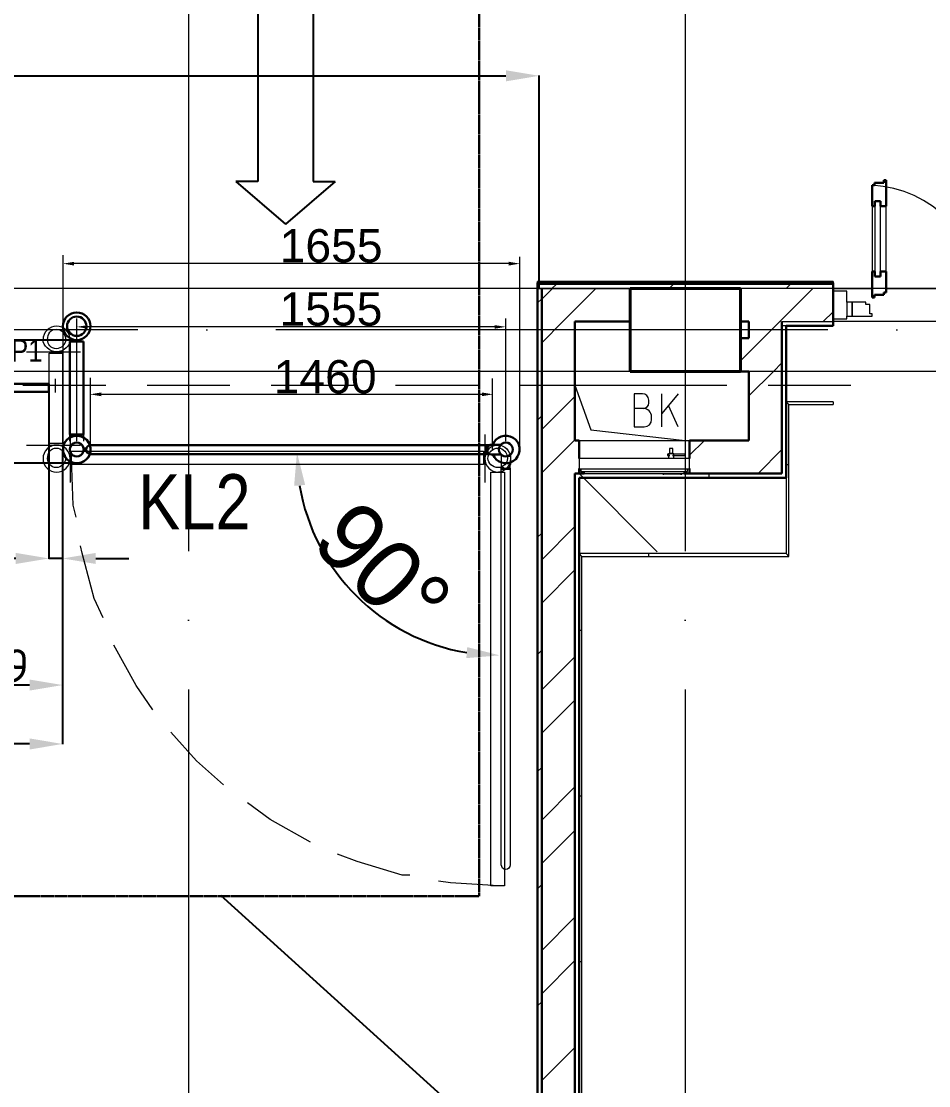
# Model space of a CAD drawing. Header units: millimetres. Extents: x -695119 to 412940, y -249585 to 622758.
# Drawn here: x 143806 to 147093, y 64449 to 68303 of the extents above; entities that cross this region are included whole.
import ezdxf
from ezdxf import colors
from ezdxf.entities.mleader import LeaderData, LeaderLine
from ezdxf.math import Vec2, Vec3

# ---------------------------------------------------------------- set-up
doc = ezdxf.new("R2010")
doc.units = ezdxf.units.MM
for name, pattern in [('ADSK_Линия сетки', [25, 20, -2.5, 0, -2.5]), ('ADSK_Сверху', [450, 300, -150]), ('ADSK_Штриховая_ш3 п1_5', [4.5, 3, -1.5]), ('DASH', [0.75, 0.5, -0.25]), ('DASHED', [19.05, 12.7, -6.35]), ('план Новый корпус (не печатать) 2$0$( Hidden )', [0.375, 0.25, -0.125])]:
    doc.linetypes.add(name, pattern=pattern)
doc.layers.add('_19D-Телекоммуникационные шкафы', color=7, linetype='Continuous')
doc.layers.add('PDF _Текст', color=7, linetype='Continuous')
for name, color, linetype, lineweight in [('PDF _Геометрия', 8, 'Continuous', 9), ('АПС', 255, 'Continuous', 30), ('Витраж', 252, 'Continuous', 9), ('Двери', 8, 'Continuous', 9), ('Линии', 7, 'Continuous', 9), ('Несущие колонны', 252, 'Continuous', 18), ('Оборудование', 8, 'Continuous', 18), ('Ограждение', 8, 'Continuous', 9), ('Оси', 252, 'Continuous', 9), ('Перекрытие', 252, 'Continuous', 18), ('СОУЭ', 116, 'DASHED', 30), ('Стены наружные', 252, 'Continuous', 18), ('Стены штриховка', 7, 'Continuous', 9), ('ТХ Текст', 251, 'Continuous', 0), ('Чертеж', 7, 'Continuous', 30)]:
    doc.layers.add(name, color=color, linetype=linetype, lineweight=lineweight)
doc.layers.add('PDF _Сплошная заливка', color=7, linetype='Continuous', true_color=0xffffff)
doc.layers.add('Двери открывание', color=7, linetype='Continuous', lineweight=9, true_color=0xc0c0c0)
doc.styles.add('Arial Narrow МОЙ', font='ARIALN.TTF', dxfattribs={"height": 2.5})
doc.styles.add('Mipgost_5', font='', dxfattribs={"height": 250})
doc.styles.add('PDF Arial', font='arial.ttf')
doc.styles.get("Standard").update_dxf_attribs({"font": ''})
doc.styles.get('Mipgost_5').set_extended_font_data('Mipgost')
doc.styles.get('Standard').set_extended_font_data('GOST type B')
doc.dimstyles.new('ISO-25', dxfattribs={"dimtxt": 2.5, "dimasz": 2.5, "dimexe": 1.25, "dimexo": 0.625, "dimtad": 1, "dimtxsty": 'Standard', "dimcen": 2.5, "dimadec": 0, "dimazin": 0, "dimtfac": 1, "dimtmove": 0, "dimatfit": 3, "dimfxl": 1, "dimarcsym": 0})
doc.dimstyles.new('ISO-25$0', dxfattribs={"dimtxt": 1.4, "dimasz": 1.2, "dimexe": 1.25, "dimexo": 0.2, "dimgap": 0.2, "dimtad": 1, "dimdec": 1, "dimtxsty": 'Standard', "dimcen": 2.5, "dimadec": 0, "dimazin": 0, "dimtfac": 1, "dimtdec": 1, "dimtmove": 0, "dimatfit": 3, "dimfxl": 1, "dimarcsym": 0})
pattern_1 = [(0, (-32121.8, 98), (0, 600), []), (90, (-32121.8, 98), (-600, 4e-14), [])]

# ---------------------------------------------------------------- blocks, each defined once
blk = doc.blocks.new('1 этаж')
at = {"layer": 'Ограждение', "true_color": 0x636466}
h = blk.add_hatch(dxfattribs=at)
h.set_pattern_fill('FP_26', color=251, style=0, pattern_type=2)
h.set_pattern_definition(pattern_1)
h.paths.add_polyline_path([(-29142.8, -13821.7), (-28072.8, -13821.7), (-28072.8, -13816.7), (-29142.8, -13816.7)])
h = blk.add_hatch(dxfattribs=at)
h.set_pattern_fill('FP_25', color=251, style=0, pattern_type=2)
h.set_pattern_definition(pattern_1)
h.paths.add_polyline_path([(-28232.8, -14811.7), (-28232.8, -14261.7), (-28242.8, -14251.7), (-28242.8, -14801.7)])
h = blk.add_hatch(dxfattribs=at)
h.set_pattern_fill('FP_25', color=251, style=0, pattern_type=2)
h.set_pattern_definition(pattern_1)
h.paths.add_polyline_path([(-28982.8, -14811.7), (-28232.8, -14811.7), (-28242.8, -14801.7), (-28992.8, -14801.7)])
h = blk.add_hatch(dxfattribs=at)
h.set_pattern_fill('FP_25', color=251, style=0, pattern_type=2)
h.set_pattern_definition(pattern_1)
h.paths.add_polyline_path([(-28992.8, -20141.7), (-28982.8, -20141.7), (-28982.8, -20041.7), (-28992.8, -20041.7)])
h.paths.add_polyline_path([(-28992.8, -19961.7), (-28982.8, -19961.7), (-28982.8, -14811.7), (-28992.8, -14801.7), (-28992.8, -19850.1)])
at = {"color": 251, "lineweight": 18, "true_color": 0x636466}
for p, q in [((-29007.8, -14191.7), (-28950.3, -14352.9)), ((-29007.8, -14191.7), (-28607.8, -14191.7)), ((-28607.8, -14191.7), (-28607.8, -14391.7)), ((-28763.4, -14222.5), (-28793.4, -14222.5)), ((-28793.4, -14222.5), (-28793.4, -14342.5)), ((-28740, -14255.8), (-28740, -14245.8)), ((-28633.4, -14222.5), (-28693.4, -14294)), ((-28693.4, -14342.5), (-28693.4, -14222.5)), ((-28760, -14275.8), (-28793.4, -14275.8)), ((-28633.4, -14342.5), (-28669.3, -14265.3)), ((-28730, -14315.8), (-28730, -14305.8)), ((-28950.3, -14352.9), (-28607.8, -14391.7)), ((-28793.4, -14342.5), (-28756.7, -14342.5))]:
    blk.add_line(p, q, dxfattribs=at)
for centre, radius, start, end in [((-28763.4, -14245.8), 23.3, 0, 90), ((-28760, -14255.8), 20, 270, 0), ((-28760, -14305.8), 30, 0, 90), ((-28756.7, -14315.8), 26.7, 270, 0)]:
    blk.add_arc(centre, radius, start, end, dxfattribs=at)
at = {"layer": 'PDF _Геометрия', "color": 251, "true_color": 0x636466}
for p, q in [((-30994.6, -14070.7), (-30798.5, -14070.7)), ((-30891.1, -14168.7), (-30891.1, -14217.7)), ((-30836.6, -14348.4), (-30836.6, -14544.4)), ((-29333.8, -14370.2), (-29333.8, -14544.4)), ((-30994.6, -14408.3), (-30798.5, -14408.3))]:
    blk.add_line(p, q, dxfattribs=at)
at = {"layer": 'PDF _Геометрия', "color": 251, "true_color": 0x636466, "flags": 128}
for points in [[(-30863.9, -14402.9), (-30912.9, -14402.9), (-30912.9, -14076.2), (-30863.9, -14076.2), (-30863.9, -14402.9)], [(-30831.2, -14430.1), (-29339.2, -14430.1), (-29339.2, -14479.1), (-30831.2, -14479.1), (-30831.2, -14430.1)], [(-30814.9, -14669.7), (-30825.8, -14626.1), (-30831.2, -14457.3)], [(-29263, -14506.3), (-29263, -16003.8), (-29312, -16003.8), (-29312, -14506.3), (-29263, -14506.3)], [(-30716.9, -15034.5), (-30749.5, -14963.7), (-30793.1, -14800.4), (-30798.5, -14773.1)], [(-30537.2, -15366.7), (-30597.1, -15279.5), (-30678.7, -15132.5)], [(-30281.2, -15638.9), (-30379.2, -15551.8), (-30471.8, -15448.3)], [(-29965.4, -15845.8), (-30112.4, -15764.2), (-30194.1, -15704.3)], [(-29606, -15965.6), (-29633.3, -15965.6), (-29796.6, -15916.6), (-29867.4, -15889.4)], [(-29284.8, -16003.8), (-29459, -15992.9), (-29502.6, -15987.4)]]:
    blk.add_lwpolyline(points, dxfattribs=at)
at = {"layer": 'PDF _Геометрия', "color": 251, "true_color": 0x636466}
for centre, start, end in [((-30885.9, -14026.9), 89.7603, 180.2397), ((-30885.9, -14026.9), 89.7603, 180.2397), ((-30885.4, -14026.9), 359.7603, 90.2397), ((-30885.4, -14026.9), 359.7603, 90.2397), ((-30885.9, -14457.1), 89.7603, 180.2397), ((-30885.9, -14457.1), 89.7603, 180.2397), ((-30885.4, -14457.1), 359.7603, 90.2397), ((-30885.4, -14457.1), 359.7603, 90.2397), ((-29285, -14457.1), 89.7603, 180.2397), ((-30885.9, -14457.5), 179.7603, 270.2397), ((-30885.9, -14457.5), 179.7603, 270.2397), ((-30885.4, -14457.5), 269.7603, 0.2397), ((-30885.4, -14457.5), 269.7603, 0.2397), ((-29285, -14457.5), 179.7603, 270.2397)]:
    blk.add_arc(centre, 48.8, start, end, dxfattribs=at)
for points in [[(-30918.3, -14027.1), (-30918.3, -14005.4), (-30907.4, -13989), (-30885.7, -13989)], [(-30918.3, -14027.1), (-30918.3, -14005.4), (-30907.4, -13989), (-30885.7, -13989)], [(-30885.7, -13989), (-30869.3, -13989), (-30853, -14005.4), (-30853, -14027.1)], [(-30885.7, -13989), (-30869.3, -13989), (-30853, -14005.4), (-30853, -14027.1)], [(-30885.7, -14070.7), (-30912.9, -14070.7), (-30934.7, -14048.9), (-30934.7, -14027.1)], [(-30885.7, -14070.7), (-30912.9, -14070.7), (-30934.7, -14048.9), (-30934.7, -14027.1)], [(-30885.7, -14059.8), (-30907.4, -14059.8), (-30918.3, -14043.5), (-30918.3, -14027.1)], [(-30885.7, -14059.8), (-30907.4, -14059.8), (-30918.3, -14043.5), (-30918.3, -14027.1)], [(-30836.6, -14027.1), (-30836.6, -14048.9), (-30858.4, -14070.7), (-30885.7, -14070.7)], [(-30853, -14027.1), (-30853, -14043.5), (-30869.3, -14059.8), (-30885.7, -14059.8)], [(-30836.6, -14027.1), (-30836.6, -14048.9), (-30858.4, -14070.7), (-30885.7, -14070.7)], [(-30853, -14027.1), (-30853, -14043.5), (-30869.3, -14059.8), (-30885.7, -14059.8)], [(-29284.8, -14408.3), (-29263, -14408.3), (-29241.2, -14430.1), (-29241.2, -14457.3)], [(-30918.3, -14457.3), (-30918.3, -14435.5), (-30907.4, -14419.2), (-30885.7, -14419.2)], [(-30918.3, -14457.3), (-30918.3, -14435.5), (-30907.4, -14419.2), (-30885.7, -14419.2)], [(-30885.7, -14419.2), (-30869.3, -14419.2), (-30853, -14435.5), (-30853, -14457.3)], [(-30885.7, -14419.2), (-30869.3, -14419.2), (-30853, -14435.5), (-30853, -14457.3)], [(-29322.9, -14457.3), (-29322.9, -14435.5), (-29306.5, -14419.2), (-29284.8, -14419.2)], [(-29284.8, -14419.2), (-29268.4, -14419.2), (-29252.1, -14435.5), (-29252.1, -14457.3)], [(-30885.7, -14490), (-30907.4, -14490), (-30918.3, -14473.7), (-30918.3, -14457.3)], [(-30885.7, -14490), (-30907.4, -14490), (-30918.3, -14473.7), (-30918.3, -14457.3)], [(-30853, -14457.3), (-30853, -14473.7), (-30869.3, -14490), (-30885.7, -14490)], [(-30853, -14457.3), (-30853, -14473.7), (-30869.3, -14490), (-30885.7, -14490)], [(-29284.8, -14490), (-29306.5, -14490), (-29322.9, -14473.7), (-29322.9, -14457.3)], [(-29241.2, -14457.3), (-29241.2, -14484.5), (-29263, -14506.3), (-29284.8, -14506.3)], [(-29252.1, -14457.3), (-29252.1, -14473.7), (-29268.4, -14490), (-29284.8, -14490)]]:
    blk.add_open_spline(points, degree=3, dxfattribs=at)
at = {"layer": 'Витраж', "color": 251, "lineweight": 18, "true_color": 0x636466, "extrusion": (0, 0, -1)}
for p, q in [((-28022.8, -13851.7), (-28072.8, -13851.7)), ((-28072.8, -13851.7), (-28072.8, -13951.7)), ((-28022.8, -13891.7), (-28022.8, -13851.7)), ((-28022.8, -13951.7), (-28022.8, -13941.7)), ((-28072.8, -13951.7), (-28022.8, -13951.7))]:
    blk.add_line(p, q, dxfattribs=at)
at = {"layer": 'Двери', "color": 251, "lineweight": 30, "true_color": 0x636466}
for p, q in [((-27922.8, -13467.7), (-27930.8, -13467.7)), ((-27930.8, -13467.7), (-27930.8, -13543.7)), ((-27888.8, -13458.7), (-27922.8, -13458.7)), ((-27922.8, -13458.7), (-27922.8, -13467.7)), ((-27880.8, -13449.7), (-27888.8, -13449.7)), ((-27888.8, -13449.7), (-27888.8, -13458.7)), ((-27880.8, -13543.7), (-27880.8, -13449.7)), ((-27921.8, -13525.7), (-27921.8, -13543.7)), ((-27900.8, -13525.7), (-27921.8, -13525.7)), ((-27900.8, -13543.7), (-27900.8, -13525.7)), ((-27921.8, -13543.7), (-27930.8, -13543.7)), ((-27880.8, -13543.7), (-27900.8, -13543.7)), ((-27930.8, -13779.7), (-27930.8, -13873.7)), ((-27921.8, -13779.7), (-27930.8, -13779.7)), ((-27921.8, -13797.7), (-27921.8, -13779.7)), ((-27900.8, -13779.7), (-27900.8, -13797.7)), ((-27880.8, -13779.7), (-27900.8, -13779.7)), ((-27880.8, -13855.7), (-27880.8, -13779.7)), ((-27900.8, -13797.7), (-27921.8, -13797.7)), ((-27922.8, -13873.7), (-27922.8, -13864.7)), ((-27922.8, -13864.7), (-27888.8, -13864.7)), ((-27888.8, -13864.7), (-27888.8, -13855.7)), ((-27888.8, -13855.7), (-27880.8, -13855.7)), ((-27930.8, -13873.7), (-27922.8, -13873.7))]:
    blk.add_line(p, q, dxfattribs=at)
at = {"layer": 'Двери', "color": 251, "true_color": 0x636466}
for p, q in [((-27921.8, -13525.7), (-27921.8, -13797.7)), ((-27900.8, -13525.7), (-27921.8, -13525.7)), ((-27900.8, -13797.7), (-27900.8, -13525.7)), ((-27930.8, -13543.7), (-27930.8, -13779.7)), ((-27880.8, -13779.7), (-27880.8, -13543.7)), ((-27921.8, -13797.7), (-27900.8, -13797.7)), ((-28022.8, -13891.7), (-28022.8, -13941.7)), ((-28002.8, -13891.7), (-28022.8, -13891.7)), ((-28002.8, -13941.7), (-28002.8, -13891.7)), ((-27953.8, -13891.7), (-28002.8, -13891.7)), ((-28002.8, -13891.7), (-28002.8, -13941.7)), ((-27953.8, -13899.7), (-27953.8, -13891.7)), ((-27939.8, -13899.7), (-27953.8, -13899.7)), ((-27939.8, -13933.7), (-27939.8, -13899.7)), ((-28022.8, -13941.7), (-28002.8, -13941.7)), ((-28002.8, -13941.7), (-27930.8, -13941.7)), ((-27930.8, -13933.7), (-27939.8, -13933.7)), ((-27930.8, -13941.7), (-27930.8, -13933.7))]:
    blk.add_line(p, q, dxfattribs=at)
at = {"layer": 'Двери открывание', "color": 251, "true_color": 0x636466}
blk.add_arc((-27948.8, -13873.7), 406, 0, 87.459, dxfattribs=at)
at = {"layer": 'Линии', "color": 251, "linetype": 'ADSK_Сверху', "ltscale": 100, "true_color": 0x636466}
for p, q in [((-15052.8, -13841.7), (-48262.8, -13841.7)), ((-15052.8, -14141.7), (-48262.8, -14141.7))]:
    blk.add_line(p, q, dxfattribs=at)
at = {"layer": 'Линии', "color": 251, "linetype": 'ADSK_Штриховая_ш3 п1_5', "ltscale": 100, "true_color": 0x636466}
blk.add_line((-40457.8, -14191.7), (-27897.8, -14191.7), dxfattribs=at)
at = {"layer": 'Несущие колонны', "color": 251, "lineweight": 40, "true_color": 0x636466}
for p, q in [((-28807.8, -13841.7), (-28407.8, -13841.7)), ((-28807.8, -14141.7), (-28807.8, -13841.7)), ((-28407.8, -13841.7), (-28807.8, -13841.7)), ((-28407.8, -13841.7), (-28407.8, -14141.7)), ((-28807.8, -13961.7), (-28807.8, -14141.7)), ((-28407.8, -14141.7), (-28407.8, -13961.7)), ((-28407.8, -14141.7), (-28807.8, -14141.7)), ((-28807.8, -14141.7), (-28407.8, -14141.7))]:
    blk.add_line(p, q, dxfattribs=at)
at = {"layer": 'Несущие колонны', "color": 251, "true_color": 0x636466}
for p, q in [((-28807.8, -13841.7), (-28807.8, -13961.7)), ((-28407.8, -13961.7), (-28407.8, -13841.7))]:
    blk.add_line(p, q, dxfattribs=at)
at = {"layer": 'Оборудование', "color": 251, "true_color": 0x636466}
for p, q in [((-28664.1, -14441.4), (-28672.4, -14441.4)), ((-28672.4, -14441.4), (-28672.4, -14446.4)), ((-28672.4, -14446.4), (-28664.1, -14446.4)), ((-28669, -14440.8), (-28669, -14456.7)), ((-28649.7, -14440.8), (-28669, -14440.8)), ((-28665.4, -14438.9), (-28667.4, -14440.8)), ((-28665.4, -14421.4), (-28665.4, -14438.9)), ((-28653.2, -14421.4), (-28665.4, -14421.4)), ((-28653.2, -14438.9), (-28665.4, -14438.9)), ((-28608.7, -14441.4), (-28654.5, -14441.4)), ((-28654.5, -14446.4), (-28608.7, -14446.4)), ((-28653.2, -14438.9), (-28653.2, -14421.4)), ((-28651.2, -14440.8), (-28653.2, -14438.9)), ((-28649.7, -14456.7), (-28649.7, -14440.8)), ((-28608.7, -14446.4), (-28608.7, -14441.4)), ((-28992.8, -14456.7), (-28992.8, -14493.1)), ((-28592.8, -14456.7), (-28992.8, -14456.7)), ((-28592.8, -14493.1), (-28592.8, -14456.7)), ((-28992.8, -14511.7), (-28710, -14794.6)), ((-28991.9, -14494), (-28593.7, -14494)), ((-28985.8, -14494), (-28985.8, -14503.8)), ((-28984.8, -14504.7), (-28600.8, -14504.7)), ((-28973.8, -14506.3), (-28973.8, -14511.7)), ((-28973.8, -14511.7), (-28611.8, -14511.7)), ((-28689.3, -14511.7), (-28689.3, -14513.7)), ((-28689.3, -14513.7), (-28685.3, -14513.7)), ((-28624.8, -14513.7), (-28685.3, -14513.7)), ((-28624.8, -14513.7), (-28620.8, -14513.7)), ((-28620.8, -14513.7), (-28620.8, -14511.7)), ((-28611.8, -14511.7), (-28611.8, -14506.3)), ((-28599.8, -14503.8), (-28599.8, -14494))]:
    blk.add_line(p, q, dxfattribs=at)
for points, knots in [([(-28992.8, -14493.1), (-28992.8, -14493.2), (-28992.8, -14493.4), (-28992.7, -14493.6), (-28992.5, -14493.8), (-28992.4, -14493.9), (-28992.2, -14494), (-28992.1, -14494), (-28992, -14494), (-28991.9, -14494)], [-1, -1, -1, -1, -0.833333, -0.666667, -0.5, -0.333333, -0.25, -0.166667, 0, 0, 0, 0]), ([(-28985.8, -14503.8), (-28985.8, -14503.9), (-28985.8, -14504), (-28985.7, -14504.2), (-28985.6, -14504.4), (-28985.4, -14504.5), (-28985.3, -14504.6), (-28985.2, -14504.7), (-28985.1, -14504.7), (-28984.9, -14504.7), (-28984.8, -14504.7)], [-1, -1, -1, -1, -0.833333, -0.666667, -0.541667, -0.416667, -0.333333, -0.25, -0.166667, 0, 0, 0, 0]), ([(-28975.3, -14504.7), (-28975.2, -14504.7), (-28975, -14504.8), (-28974.7, -14504.8), (-28974.6, -14504.9), (-28974.4, -14505), (-28974.2, -14505.2), (-28974.1, -14505.3), (-28974, -14505.5), (-28973.9, -14505.7), (-28973.8, -14505.9), (-28973.8, -14506.1), (-28973.8, -14506.3)], [-1, -1, -1, -1, -0.833333, -0.75, -0.666667, -0.583333, -0.5, -0.416667, -0.333333, -0.25, -0.166667, 0, 0, 0, 0]), ([(-28611.8, -14506.3), (-28611.8, -14506.1), (-28611.8, -14505.9), (-28611.7, -14505.7), (-28611.6, -14505.5), (-28611.5, -14505.3), (-28611.4, -14505.2), (-28611.2, -14505), (-28611, -14504.9), (-28610.9, -14504.8), (-28610.6, -14504.8), (-28610.4, -14504.7), (-28610.3, -14504.7)], [0, 0, 0, 0, 0.166667, 0.25, 0.333333, 0.416667, 0.5, 0.583333, 0.666667, 0.75, 0.833333, 1, 1, 1, 1]), ([(-28600.8, -14504.7), (-28600.7, -14504.7), (-28600.5, -14504.7), (-28600.4, -14504.7), (-28600.3, -14504.6), (-28600.2, -14504.5), (-28600, -14504.4), (-28599.9, -14504.2), (-28599.8, -14504), (-28599.8, -14503.9), (-28599.8, -14503.8)], [0, 0, 0, 0, 0.166667, 0.25, 0.333333, 0.416667, 0.541667, 0.666667, 0.833333, 1, 1, 1, 1]), ([(-28593.7, -14494), (-28593.6, -14494), (-28593.5, -14494), (-28593.4, -14494), (-28593.2, -14493.9), (-28593.1, -14493.8), (-28592.9, -14493.6), (-28592.8, -14493.4), (-28592.8, -14493.2), (-28592.8, -14493.1)], [0, 0, 0, 0, 0.166667, 0.25, 0.333333, 0.5, 0.666667, 0.833333, 1, 1, 1, 1])]:
    blk.add_open_spline(points, degree=3, knots=knots, dxfattribs=at)
at = {"layer": 'Ограждение', "color": 251, "true_color": 0x636466}
for p, q in [((-29142.8, -13821.7), (-29142.8, -13816.7)), ((-28072.8, -13816.7), (-29142.8, -13816.7)), ((-28072.8, -13816.7), (-28072.8, -13821.7)), ((-28072.8, -14251.7), (-28242.8, -14251.7)), ((-28242.8, -14251.7), (-28232.8, -14261.7)), ((-28072.8, -14251.7), (-28072.8, -14261.7)), ((-28232.8, -14261.7), (-28072.8, -14261.7)), ((-28232.8, -14811.7), (-28232.8, -14261.7)), ((-28242.8, -14526.7), (-28242.8, -14801.7)), ((-28242.8, -14801.7), (-28992.8, -14801.7)), ((-28992.8, -14801.7), (-28982.8, -14811.7)), ((-28982.8, -14811.7), (-28232.8, -14811.7)), ((-28982.8, -19961.7), (-28982.8, -14811.7)), ((-28242.8, -14801.7), (-28232.8, -14811.7))]:
    blk.add_line(p, q, dxfattribs=at)
at = {"layer": 'Оси', "color": 251, "linetype": 'ADSK_Линия сетки', "ltscale": 100, "true_color": 0x636466}
for p, q in [((-30407.8, 32208.9), (-30407.8, -33767.9)), ((-28607.8, 32208.9), (-28607.8, -33767.9)), ((4409.5, -13991.7), (-72530.1, -13991.7))]:
    blk.add_line(p, q, dxfattribs=at)
at = {"layer": 'Перекрытие', "color": 251, "ltscale": 100, "true_color": 0x636466}
for p, q in [((-29007.8, -14191.7), (-28607.8, -14191.7)), ((-28607.8, -14191.7), (-28607.8, -14391.7))]:
    blk.add_line(p, q, dxfattribs=at)
at = {"layer": 'Стены наружные', "color": 251, "lineweight": 30, "true_color": 0x636466}
for p, q in [((-29142.8, -13821.7), (-29142.8, -20126.7)), ((-28072.8, -13821.7), (-29142.8, -13821.7)), ((-28072.8, -13976.7), (-28072.8, -13821.7)), ((-29127.8, -20141.7), (-29127.8, -13841.7)), ((-28807.8, -13841.7), (-28407.8, -13841.7)), ((-29007.8, -13961.7), (-28807.8, -13961.7)), ((-29007.8, -14391.7), (-29007.8, -13961.7)), ((-28407.8, -13961.7), (-28377.8, -13961.7)), ((-28377.8, -13961.7), (-28377.8, -14021.7)), ((-28257.8, -13961.7), (-28257.8, -14511.7)), ((-28242.8, -13976.7), (-28072.8, -13976.7)), ((-28242.8, -14526.7), (-28242.8, -13976.7)), ((-28377.8, -14021.7), (-28407.8, -14021.7)), ((-28407.8, -14021.7), (-28407.8, -14141.7)), ((-28407.8, -14141.7), (-28377.8, -14141.7)), ((-28377.8, -14141.7), (-28377.8, -14391.7)), ((-28992.8, -14391.7), (-29007.8, -14391.7)), ((-28992.8, -14456.7), (-28992.8, -14391.7)), ((-28377.8, -14391.7), (-28592.8, -14391.7)), ((-28592.8, -14391.7), (-28592.8, -14456.7)), ((-29007.8, -19966.7), (-29007.8, -14511.7)), ((-28973.8, -14511.7), (-29007.8, -14511.7)), ((-28992.8, -14511.7), (-28992.8, -14493.4)), ((-28992.8, -19961.7), (-28992.8, -14526.7)), ((-28992.8, -14526.7), (-28242.8, -14526.7)), ((-28257.8, -14511.7), (-28611.8, -14511.7)), ((-28592.8, -14493.4), (-28592.8, -14511.7))]:
    blk.add_line(p, q, dxfattribs=at)
at = {"layer": 'Стены наружные', "color": 251, "linetype": 'Continuous', "lineweight": 9, "true_color": 0x636466}
for p, q in [((-29142.8, -13822.8), (-29141.7, -13821.7)), ((-29091, -13841.7), (-29076, -13826.7)), ((-29076, -13826.7), (-29071, -13821.7)), ((-29005.3, -13826.7), (-29000.3, -13821.7)), ((-28934.6, -13826.7), (-28929.6, -13821.7)), ((-28863.9, -13826.7), (-28858.9, -13821.7)), ((-28793.1, -13826.7), (-28788.1, -13821.7)), ((-28722.4, -13826.7), (-28717.4, -13821.7)), ((-28666.7, -13841.7), (-28651.7, -13826.7)), ((-28651.7, -13826.7), (-28646.7, -13821.7)), ((-28581, -13826.7), (-28576, -13821.7)), ((-28510.3, -13826.7), (-28505.3, -13821.7)), ((-28439.6, -13826.7), (-28434.6, -13821.7)), ((-28368.9, -13826.7), (-28363.9, -13821.7)), ((-28298.2, -13826.7), (-28293.2, -13821.7)), ((-28242.5, -13841.7), (-28227.5, -13826.7)), ((-28227.5, -13826.7), (-28222.5, -13821.7)), ((-28156.8, -13826.7), (-28151.8, -13821.7)), ((-28086, -13826.7), (-28081, -13821.7)), ((-29127.8, -13880.7), (-29088.9, -13841.7)), ((-29051.7, -13961.7), (-28931.7, -13841.7)), ((-28265.9, -13961.7), (-28145.9, -13841.7)), ((-29142.8, -13893.5), (-29127.8, -13878.5)), ((-28108.8, -13961.7), (-28072.8, -13925.7)), ((-29127.8, -14037.8), (-29051.7, -13961.7)), ((-28325.9, -14021.7), (-28265.9, -13961.7)), ((-28407.8, -14103.6), (-28325.9, -14021.7)), ((-28377.8, -14230.7), (-28288.8, -14141.7)), ((-28288.8, -14141.7), (-28257.8, -14110.7)), ((-29127.8, -14352.1), (-29007.8, -14232.1)), ((-29142.8, -14317.8), (-29127.8, -14302.8)), ((-29127.8, -14509.3), (-29007.8, -14389.3)), ((-28592.8, -14445.7), (-28538.8, -14391.7)), ((-28344.5, -14511.7), (-28257.8, -14425.1)), ((-28521.8, -14526.7), (-28521.8, -14511.7)), ((-29127.8, -14823.6), (-29007.8, -14703.6)), ((-29142.8, -14742.1), (-29127.8, -14727.1)), ((-29127.8, -14980.7), (-29007.8, -14860.7)), ((-29142.8, -15166.3), (-29127.8, -15151.3)), ((-29127.8, -15295.1), (-29007.8, -15175.1)), ((-29127.8, -15452.2), (-29007.8, -15332.2)), ((-29142.8, -15590.6), (-29127.8, -15575.6)), ((-29127.8, -15766.5), (-29007.8, -15646.5)), ((-29127.8, -15923.7), (-29007.8, -15803.7)), ((-29142.8, -16014.9), (-29127.8, -15999.9)), ((-29127.8, -16238), (-29007.8, -16118)), ((-29127.8, -16395.1), (-29007.8, -16275.1)), ((-29142.8, -16439.1), (-29127.8, -16424.1)), ((-29127.8, -16709.4), (-29007.8, -16589.4))]:
    blk.add_line(p, q, dxfattribs=at)
at = {"layer": 'Стены наружные', "color": 251, "true_color": 0x636466}
for p, q in [((-28807.8, -13961.7), (-28807.8, -13841.7)), ((-28407.8, -13841.7), (-28407.8, -13961.7)), ((-28072.8, -13841.7), (-27930.8, -13841.7)), ((-27880.8, -13841.7), (-26664.8, -13841.7)), ((-23032.8, -13961.7), (-28072.8, -13961.7)), ((-28992.8, -14391.7), (-28592.8, -14391.7))]:
    blk.add_line(p, q, dxfattribs=at)
at = {"layer": 'Стены штриховка', "color": 251, "true_color": 0x636466}
for p, q in [((-28072.8, -13826.7), (-29142.8, -13826.7)), ((-29142.8, -13841.7), (-28807.8, -13841.7)), ((-28072.8, -13841.7), (-28407.8, -13841.7)), ((-28257.8, -13961.7), (-28072.8, -13961.7)), ((-28242.8, -13976.7), (-28257.8, -13976.7))]:
    blk.add_line(p, q, dxfattribs=at)
blk = doc.blocks.new('*D1138')
at = {"color": 0, "linetype": 'ByBlock', "lineweight": -2, "transparency": 16777216}
for p, q in [((143668, 67148.7), (143668, 67573.7)), ((144006.2, 67148.7), (143666.7, 67148.7)), ((143668, 66822.3), (143668, 67028.7)), ((144006.2, 66702.3), (143666.7, 66702.3))]:
    blk.add_line(p, q, dxfattribs=at)
at = {"color": 0, "linetype": 'ByBlock', "transparency": 16777216}
for points in [[(143648, 67028.7), (143688, 67028.7), (143668, 67148.7)], [(143648, 66822.3), (143688, 66822.3), (143668, 66702.3)]]:
    blk.add_solid(points, dxfattribs=at)
at = {"layer": 'Defpoints', "color": 0, "linetype": 'ByBlock', "transparency": 16777216}
for p in [(144006.8, 67148.7), (143668, 66702.3), (144006.8, 66702.3)]:
    blk.add_point(p, dxfattribs=at)
at = {"color": 0, "linetype": 'ByBlock', "lineweight": 15, "transparency": 16777216, "insert": (143598, 67438.7), "char_height": 120, "attachment_point": 5, "rotation": 90}
blk.add_mtext('446', dxfattribs=at)
blk = doc.blocks.new('план Новый корпус (не печатать) 2$0$_Dot')
at = {"color": 251, "linetype": 'ByBlock', "lineweight": -2}
blk.add_line((-0.5, 0), (-1, 0), dxfattribs=at)
at = {"color": 251, "linetype": 'ByBlock', "const_width": 0.5}
blk.add_lwpolyline([(-0.25, 0, 1), (0.25, 0, 1)], format="xyb", close=True, dxfattribs=at)
blk = doc.blocks.new('кркеркуеркер')
for p, q in [((-100, 853.5), (100, 853.5)), ((-100, 853.5), (-100, 153.5)), ((100, 853.5), (100, 153.5)), ((-100, 153.5), (-180, 153.5)), ((-180, 153.5), (0, 0)), ((180, 153.5), (0, 0)), ((100, 153.5), (180, 153.5))]:
    blk.add_line(p, q)
blk = doc.blocks.new('*D1142')
at = {"color": 0, "linetype": 'ByBlock', "lineweight": -2, "transparency": 16777216}
for p, q in [((143456.5, 66762.9), (143456.5, 65898.3)), ((143955.5, 66750.7), (143955.5, 65898.3)), ((143835.5, 65899.5), (143576.5, 65899.5))]:
    blk.add_line(p, q, dxfattribs=at)
at = {"color": 0, "linetype": 'ByBlock', "transparency": 16777216}
for points in [[(143576.5, 65919.5), (143576.5, 65879.5), (143456.5, 65899.5)], [(143835.5, 65919.5), (143835.5, 65879.5), (143955.5, 65899.5)]]:
    blk.add_solid(points, dxfattribs=at)
at = {"layer": 'Defpoints', "color": 0, "linetype": 'ByBlock', "transparency": 16777216}
for p in [(143456.5, 66763.6), (143955.5, 66751.3), (143456.5, 65899.5)]:
    blk.add_point(p, dxfattribs=at)
at = {"color": 0, "linetype": 'ByBlock', "lineweight": 15, "transparency": 16777216, "insert": (143706, 65969.5), "char_height": 120, "attachment_point": 5}
blk.add_mtext('499', dxfattribs=at)
blk = doc.blocks.new('*D1144')
at = {"color": 0, "linetype": 'ByBlock', "lineweight": -2, "transparency": 16777216}
for p, q in [((143163.5, 66735.4), (143163.5, 65684.9)), ((143955.5, 65990.8), (143955.5, 65684.9)), ((143835.5, 65686.2), (143283.5, 65686.2))]:
    blk.add_line(p, q, dxfattribs=at)
at = {"color": 0, "linetype": 'ByBlock', "transparency": 16777216}
for points in [[(143283.5, 65706.2), (143283.5, 65666.2), (143163.5, 65686.2)], [(143835.5, 65706.2), (143835.5, 65666.2), (143955.5, 65686.2)]]:
    blk.add_solid(points, dxfattribs=at)
at = {"layer": 'Defpoints', "color": 0, "linetype": 'ByBlock', "transparency": 16777216}
for p in [(143163.5, 66736), (143955.5, 65991.4), (143163.5, 65686.2)]:
    blk.add_point(p, dxfattribs=at)
at = {"color": 0, "linetype": 'ByBlock', "lineweight": 15, "transparency": 16777216, "insert": (143559.5, 65756.2), "char_height": 120, "attachment_point": 5}
blk.add_mtext('792', dxfattribs=at)
blk = doc.blocks.new('*D1146')
at = {"color": 0, "linetype": 'ByBlock', "lineweight": -2, "transparency": 16777216}
for p, q in [((143905.5, 66960.2), (143905.5, 66356.7)), ((143955.5, 66750.7), (143955.5, 66356.7)), ((143785.5, 66357.9), (143484.2, 66357.9)), ((143955.5, 66357.9), (143905.5, 66357.9)), ((144075.5, 66357.9), (144195.5, 66357.9))]:
    blk.add_line(p, q, dxfattribs=at)
at = {"color": 0, "linetype": 'ByBlock', "transparency": 16777216}
for points in [[(143785.5, 66377.9), (143785.5, 66337.9), (143905.5, 66357.9)], [(144075.5, 66377.9), (144075.5, 66337.9), (143955.5, 66357.9)]]:
    blk.add_solid(points, dxfattribs=at)
at = {"layer": 'Defpoints', "color": 0, "linetype": 'ByBlock', "transparency": 16777216}
for p in [(143905.5, 66960.9), (143955.5, 66751.3), (143905.5, 66357.9)]:
    blk.add_point(p, dxfattribs=at)
at = {"color": 0, "linetype": 'ByBlock', "lineweight": 15, "transparency": 16777216, "insert": (143565.5, 66427.9), "char_height": 120, "attachment_point": 5}
blk.add_mtext('50', dxfattribs=at)
blk = doc.blocks.new('*D1137')
at = {"color": 0, "linetype": 'ByBlock', "lineweight": -2, "transparency": 16777216}
blk.add_arc((145539.2, 66742), 734.9, 189.366, 260.634, dxfattribs=at)
at = {"color": 0, "linetype": 'ByBlock', "transparency": 16777216}
for points in [[(144794.1, 66620.8), (144834, 66624.1), (144804.3, 66742)], [(145421.2, 66036.8), (145417.9, 65997), (145539.2, 66007.1)]]:
    blk.add_solid(points, dxfattribs=at)
at = {"layer": 'Defpoints', "color": 0, "linetype": 'ByBlock', "transparency": 16777216}
for p in [(144050.6, 66742), (145487.4, 66742), (145539.2, 66691), (144902.7, 66374.6), (145539.2, 65254.1)]:
    blk.add_point(p, dxfattribs=at)
at = {"color": 0, "linetype": 'ByBlock', "lineweight": 9, "transparency": 16777216, "insert": (145115, 66317.8), "char_height": 250, "attachment_point": 5, "rotation": 315, "style": 'Mipgost_5'}
blk.add_mtext('90°', dxfattribs=at)
blk = doc.blocks.new('*D1148')
at = {"layer": 'Defpoints', "color": 0, "transparency": 16777216}
for p in [(145681.4, 68105.3), (140311.4, 67335.2), (145681.4, 67335.2)]:
    blk.add_point(p, dxfattribs=at)
at = {"layer": 'PDF _Геометрия', "color": 0, "lineweight": -2, "transparency": 16777216}
for p, q in [((140311.4, 67335.8), (140311.4, 68106.5)), ((140431.4, 68105.3), (145561.4, 68105.3)), ((145681.4, 67335.8), (145681.4, 68106.5))]:
    blk.add_line(p, q, dxfattribs=at)
at = {"layer": 'PDF _Геометрия', "color": 0, "transparency": 16777216}
for points in [[(140431.4, 68125.3), (140431.4, 68085.3), (140311.4, 68105.3)], [(145561.4, 68125.3), (145561.4, 68085.3), (145681.4, 68105.3)]]:
    blk.add_solid(points, dxfattribs=at)
at = {"layer": 'PDF _Геометрия', "color": 0, "lineweight": 20, "transparency": 16777216, "insert": (142996.4, 68175.4), "char_height": 120, "attachment_point": 5}
blk.add_mtext('5370', dxfattribs=at)

msp = doc.modelspace()

# ---------------------------------------------------------------- hatches: boundary and pattern name
at = {"lineweight": 30}
for points in [[(143909.631, 66769.8), (143910.309, 66769.8), (143910.309, 66769.121), (143909.631, 66769.121)], [(144031.684, 66752.152), (144031.005, 66752.152), (144031.005, 66751.473), (144031.684, 66751.473)], [(144040.508, 66752.152), (144039.829, 66752.152), (144039.829, 66751.473), (144040.508, 66751.473)], [(144053.405, 66769.8), (144052.726, 66769.8), (144052.726, 66769.121), (144053.405, 66769.121)], [(145493.782, 66767.764), (145493.103, 66767.764), (145493.103, 66767.085), (145493.782, 66767.085)], [(145586.097, 66752.152), (145585.418, 66752.152), (145585.418, 66751.473), (145586.097, 66751.473)], [(145586.097, 66752.152), (145585.418, 66752.152), (145585.418, 66751.473), (145586.097, 66751.473)], [(145607.818, 66769.8), (145607.139, 66769.8), (145607.139, 66769.121), (145607.818, 66769.121)], [(143909.732, 66734.504), (143909.054, 66734.504), (143909.054, 66733.825), (143909.732, 66733.825)], [(144053.303, 66734.504), (144053.981, 66734.504), (144053.981, 66733.825), (144053.303, 66733.825)], [(145514.145, 66734.504), (145513.467, 66734.504), (145513.467, 66733.825), (145514.145, 66733.825)], [(145543.333, 66734.504), (145542.654, 66734.504), (145542.654, 66733.825), (145543.333, 66733.825)], [(143989.497, 66705.316), (143990.176, 66705.316), (143990.176, 66704.637), (143989.497, 66704.637)], [(144023.538, 66705.316), (144022.859, 66705.316), (144022.859, 66704.637), (144023.538, 66704.637)]]:
    msp.add_hatch(color=7, dxfattribs=at).paths.add_polyline_path(points)
at = {"lineweight": 9}
msp.add_hatch(color=7, dxfattribs=at).paths.add_polyline_path([(145545.553, 66685.143), (145545.553, 66684.464), (145546.232, 66684.464), (145546.232, 66685.143)])
at = {"layer": 'PDF _Сплошная заливка', "transparency": 33554559}
for points in [[(143996.981, 67418.354), (143996.981, 67431.93), (143956.89, 67425.142), (143956.89, 67425.142)], [(145571.8, 67432.039), (145571.8, 67418.464), (145611.89, 67425.252), (145611.89, 67425.252)], [(144046.617, 67189.677), (144046.617, 67202.574), (144006.526, 67196.465), (144006.526, 67196.465)], [(145520.806, 67202.574), (145520.806, 67189.677), (145560.939, 67196.465), (145560.939, 67196.465)], [(144095.126, 66945.266), (144095.126, 66958.841), (144055.036, 66952.053), (144055.036, 66952.053)], [(145474.243, 66958.841), (145474.243, 66945.266), (145514.376, 66952.053), (145514.376, 66952.053)]]:
    msp.add_hatch(color=7, dxfattribs=at).paths.add_polyline_path(points)

# ---------------------------------------------------------------- linework, layer by layer
at = {"color": 7, "lineweight": 30}
for p, q in [((143981.526, 67143.53), (144031.526, 67143.53)), ((143981.526, 66807.147), (143981.526, 67143.53)), ((144031.526, 67143.53), (144031.526, 66807.147)), ((144031.526, 66807.147), (143981.526, 66807.147))]:
    msp.add_line(p, q, dxfattribs=at)
for points in [[(144053.405, 66736.031), (144048.653, 66725.849), (144041.865, 66717.704), (144033.72, 66710.237), (144023.496, 66705.443), (144012.635, 66702.728), (144001.775, 66702.728), (143990.872, 66704.764), (143980.69, 66709.558), (143971.866, 66716.346), (143964.399, 66725.17), (143959.605, 66734.673), (143956.89, 66745.534), (143956.89, 66757.073), (143958.926, 66767.934), (143963.72, 66778.158), (143970.508, 66786.982), (143979.332, 66794.449), (143988.835, 66799.2), (143999.738, 66801.915), (144011.278, 66801.915), (144022.138, 66799.879), (144032.362, 66795.127), (144041.186, 66788.34), (144047.974, 66780.194), (144053.405, 66770.012), (144054.083, 66767.934)], [(143959.631, 66736.031), (143964.382, 66725.849), (143971.17, 66717.704), (143979.315, 66710.237), (143989.539, 66705.443), (144000.4, 66702.728), (144011.26, 66702.728), (144022.163, 66704.764), (144032.345, 66709.558), (144041.169, 66716.346), (144048.636, 66725.17), (144053.43, 66734.673), (144056.145, 66745.534), (144056.145, 66757.073), (144054.109, 66767.934), (144049.315, 66778.158), (144042.527, 66786.982), (144033.703, 66794.449), (144024.2, 66799.2), (144013.297, 66801.915), (144001.758, 66801.915), (143990.897, 66799.879), (143980.673, 66795.127), (143971.849, 66788.34), (143965.061, 66780.194), (143959.631, 66770.012), (143958.952, 66767.934)], [(145514.018, 66769.334), (145518.77, 66779.515), (145526.279, 66788.34), (145534.424, 66795.127), (145544.606, 66799.879), (145555.466, 66801.915), (145566.369, 66801.915), (145577.23, 66799.879), (145587.412, 66795.127), (145595.599, 66788.34), (145603.066, 66779.515), (145607.818, 66770.012), (145610.533, 66759.11), (145610.533, 66747.57), (145608.496, 66736.71), (145603.745, 66726.528), (145596.957, 66717.704), (145588.811, 66710.916), (145578.587, 66705.443), (145567.727, 66702.728), (145556.187, 66702.728), (145545.284, 66704.764), (145535.103, 66709.558), (145526.279, 66716.346), (145519.448, 66725.17), (145514.018, 66734.673)], [(144031.005, 66756.394), (144040.508, 66756.394)], [(144040.508, 66748.928), (144031.005, 66748.928)], [(145490.218, 66767.934), (145490.218, 66736.031)], [(145543.248, 66769.334), (145509.267, 66769.334), (145503.158, 66768.655), (145498.406, 66764.54), (145495.012, 66759.788), (145493.655, 66753.679), (145493.655, 66750.285), (145495.012, 66744.176), (145498.406, 66739.425), (145503.158, 66736.031), (145509.267, 66734.673), (145543.248, 66734.673)], [(145493.655, 66767.934), (145502.479, 66767.934)], [(145493.655, 66736.031), (145502.479, 66736.031)]]:
    msp.add_lwpolyline(points, dxfattribs=at)
for points in [[(143981.352, 66752.322), (143982.709, 66744.855), (143986.146, 66738.067), (143991.576, 66731.958), (143999.042, 66728.564), (144006.509, 66727.207), (144013.976, 66728.564), (144021.485, 66731.958), (144026.915, 66738.067), (144030.309, 66744.855), (144031.666, 66752.322), (144030.309, 66760.467), (144026.915, 66767.255), (144021.485, 66772.728), (144013.976, 66776.122), (144006.509, 66777.479), (143999.042, 66776.122), (143991.576, 66772.728), (143986.146, 66767.255), (143982.709, 66760.467)], [(144031.684, 66752.322), (144030.326, 66744.855), (144026.89, 66738.067), (144021.459, 66731.958), (144013.993, 66728.564), (144006.526, 66727.207), (143999.06, 66728.564), (143991.55, 66731.958), (143986.12, 66738.067), (143982.726, 66744.855), (143981.369, 66752.322), (143982.726, 66760.467), (143986.12, 66767.255), (143991.55, 66772.728), (143999.06, 66776.122), (144006.526, 66777.479), (144013.993, 66776.122), (144021.459, 66772.728), (144026.89, 66767.255), (144030.326, 66760.467)], [(145493.655, 66767.934), (144056.798, 66767.934), (144050.689, 66766.576), (144045.259, 66763.182), (144041.865, 66758.431), (144040.508, 66752.322), (144041.865, 66746.213), (144045.259, 66740.782), (144050.689, 66737.388), (144056.798, 66736.031), (145493.655, 66736.031)], [(145586.054, 66752.322), (145584.696, 66744.855), (145581.303, 66737.388), (145575.872, 66731.958), (145569.085, 66728.564), (145560.939, 66727.207), (145553.43, 66728.564), (145546.642, 66731.958), (145540.533, 66737.388), (145537.139, 66744.855), (145535.782, 66752.322), (145537.139, 66759.788), (145540.533, 66767.255), (145546.642, 66772.728), (145553.43, 66776.122), (145560.939, 66777.479), (145569.085, 66776.122), (145575.872, 66772.728), (145581.303, 66767.255), (145584.696, 66759.788)], [(145586.054, 66752.322), (145584.696, 66744.855), (145581.303, 66737.388), (145575.872, 66731.958), (145569.085, 66728.564), (145560.939, 66727.207), (145553.43, 66728.564), (145546.642, 66731.958), (145540.533, 66737.388), (145537.139, 66744.855), (145535.782, 66752.322), (145537.139, 66759.788), (145540.533, 66767.255), (145546.642, 66772.728), (145553.43, 66776.122), (145560.939, 66777.479), (145569.085, 66776.122), (145575.872, 66772.728), (145581.303, 66767.255), (145584.696, 66759.788)]]:
    msp.add_lwpolyline(points, close=True, dxfattribs=at)
at = {"color": 7, "lineweight": 9}
for points in [[(145543.984, 66734.609), (145543.984, 66700.627), (145544.662, 66694.518), (145548.777, 66689.767), (145553.529, 66686.373), (145559.638, 66685.015), (145563.032, 66685.015), (145569.141, 66686.373), (145573.893, 66689.767), (145577.286, 66694.518), (145578.644, 66700.627), (145578.644, 66734.609)], [(145545.384, 66685.015), (145545.384, 66693.839)], [(145545.384, 66681.579), (145577.286, 66681.579)], [(145577.286, 66685.015), (145577.286, 66693.839)]]:
    msp.add_lwpolyline(points, dxfattribs=at)
msp.add_lwpolyline([(145576.573, 66685.015), (145576.573, 65248.159), (145575.216, 65242.05), (145571.822, 65236.62), (145567.07, 65233.226), (145560.961, 65231.868), (145554.852, 65233.226), (145549.422, 65236.62), (145546.028, 65242.05), (145544.67, 65248.159), (145544.67, 66685.015)], close=True, dxfattribs=at)
at = {"color": 0, "linetype": 'ByBlock', "lineweight": 9}
msp.add_lwpolyline([(143954.802, 65910.993), (143954.802, 65688.444)], dxfattribs=at)
at = {"color": 7, "lineweight": 30}
for radius in [50, 35]:
    msp.add_circle((144006.526, 67198.722), radius, dxfattribs=at)
at = {"layer": 'PDF _Геометрия', "lineweight": 20}
for points in [[(143956.89, 66757.073), (143956.89, 67455.596)], [(145611.89, 66751.304), (145611.89, 67449.826)], [(145571.8, 67425.252), (143989.927, 67425.252)], [(144006.509, 66782.231), (144006.509, 67226.374)], [(144006.526, 66782.231), (144006.526, 67226.374)], [(145560.939, 66782.231), (145560.939, 67226.374)], [(145520.806, 67196.465), (144046.617, 67196.465)], [(143981.352, 66782.231), (143981.352, 66981.92)], [(144031.684, 66782.231), (144031.684, 66981.92)], [(144056.145, 66751.304), (144056.145, 67012.005)], [(145513.273, 66750.536), (145513.273, 67008.897)], [(145474.243, 66952.053), (144092.495, 66952.053)]]:
    msp.add_lwpolyline(points, dxfattribs=at)
at = {"layer": 'СОУЭ', "color": 6, "ltscale": 0.2}
msp.add_lwpolyline([(136042.472, 65135.021), (145464.057, 65135.021), (145464.057, 69315.738), (150948.708, 69315.738), (150948.708, 70753.249)], dxfattribs=at)
at = {"layer": 'Чертеж', "linetype": 'план Новый корпус (не печатать) 2$0$( Hidden )', "lineweight": 30, "ltscale": 10}
for p, q in [((143456.527, 66990.194), (143905.526, 66990.194)), ((143905.526, 66990.194), (143905.526, 66960.867)), ((143456.527, 66960.867), (143905.526, 66960.867))]:
    msp.add_line(p, q, dxfattribs=at)

# ---------------------------------------------------------------- block references
msp.add_blockref('1 этаж', (174819.19, 81176.937))
at = {"xscale": -1}
msp.add_blockref('кркеркуеркер', (144762.681, 67568.601), dxfattribs=at)

# ---------------------------------------------------------------- texts
at = {"lineweight": 15, "style": 'Arial Narrow МОЙ'}
msp.add_text('TР1', height=81.4625, rotation=360, dxfattribs=at).set_placement((143711.628, 67069.837))
at = {"layer": 'PDF _Текст', "char_height": 120, "attachment_point": 9, "style": 'PDF Arial'}
for s, insert in [('1655', (145114.573, 67428.415)), ('1555', (145113.894, 67199.204)), ('1460', (145092.854, 66954.235))]:
    msp.add_mtext(s, dxfattribs=dict(at, insert=insert))
at = {"layer": 'АПС', "color": 7, "lineweight": 25, "ltscale": 100, "style": 'Arial Narrow МОЙ'}
msp.add_text('KL2', height=200, dxfattribs=at).set_placement((144228.844, 66462.784))

# ---------------------------------------------------------------- dimensions: what is measured, and where the dimension line sits
at = {"color": 0, "linetype": 'ByBlock', "lineweight": 15}
dim = msp.add_linear_dim(base=(143667.964, 66702.339), p1=(144006.848, 67148.722), p2=(144006.809, 66702.339), angle=90, dimstyle='ISO-25$0', override={"dimtxt": 120, "dimasz": 120, "dimexo": 0.625, "dimgap": 10, "dimdec": 0, "dimtdec": 2}, dxfattribs=at)
dim.commit()
dim.dimension.update_dxf_attribs({"geometry": '*D1138', "text_midpoint": (143667.964, 67438.722), "dimtype": 160})
dim = msp.add_linear_dim(base=(143905.526, 66357.909), p1=(143955.526, 66751.304), p2=(143905.526, 66960.867), dimstyle='ISO-25$0', override={"dimtxt": 120, "dimasz": 120, "dimexo": 0.625, "dimgap": 10, "dimdec": 0, "dimtdec": 2}, dxfattribs=at)
dim.commit()
dim.dimension.update_dxf_attribs({"geometry": '*D1146', "text_midpoint": (143565.526, 66357.909), "dimtype": 160})
for base, p1, p2, picture, middle in [((143456.527, 65899.539), (143955.526, 66751.304), (143456.527, 66763.573), '*D1142', (143706.026, 65969.539)), ((143163.526, 65686.158), (143955.526, 65991.379), (143163.526, 66736.031), '*D1144', (143559.526, 65756.158))]:
    dim = msp.add_linear_dim(base=base, p1=p1, p2=p2, dimstyle='ISO-25$0', override={"dimtxt": 120, "dimasz": 120, "dimexo": 0.625, "dimgap": 10, "dimdec": 0, "dimtdec": 2}, dxfattribs=at)
    dim.commit()
    dim.dimension.update_dxf_attribs({"geometry": picture, "text_midpoint": middle})
at = {"color": 0, "linetype": 'ByBlock', "lineweight": 9}
dim = msp.add_angular_dim_2l(base=(144902.716, 66374.564), line1=((145539.164, 66691.002), (145539.164, 65254.146)), line2=((144050.579, 66742.018), (145487.435, 66742.018)), dimstyle='ISO-25', override={"dimtxt": 100, "dimasz": 120, "dimgap": 10, "dimdec": 0, "dimtxsty": 'Mipgost_5'}, dxfattribs=at)
dim.commit()
dim.dimension.update_dxf_attribs({"geometry": '*D1137', "text_midpoint": (145114.966, 66317.819)})
at = {"layer": 'PDF _Геометрия', "lineweight": 20}
dim = msp.add_linear_dim(base=(145681.388, 68105.275), p1=(140311.388, 67335.206), p2=(145681.388, 67335.206), dimstyle='ISO-25$0', override={"dimtxt": 120, "dimasz": 120, "dimexo": 0.625, "dimgap": 10, "dimdec": 0, "dimtdec": 2}, dxfattribs=at)
dim.commit()
dim.dimension.update_dxf_attribs({"geometry": '*D1148', "text_midpoint": (142996.388, 68175.362)})

# ---------------------------------------------------------------- next in the draw order: leaders
at = {"layer": 'ТХ Текст', "color": 251, "ltscale": 100}
ml = msp.add_multileader_mtext('Standard', dxfattribs=at)
ml.set_content('\\A1;1 {\\A0;\\C256;КВПнг(А)-LSLTx-5е\\P\\pxt21;\\C251;К коммутатору ядра\\Pсегмента сети Wi-Fi МЭШ}', color=251, style='Mipgost_5')
ml.set_leader_properties(color=251)
ml.set_arrow_properties(name='план Новый корпус (не печатать) 2$0$_Dot')
ml.build(insert=Vec2(0, 0))
ml.multileader.update_dxf_attribs({"text_left_attachment_type": 6, "text_right_attachment_type": 6, "dogleg_length": 103.837, "arrow_head_size": 10})
ctx = ml.context
ctx.base_point, ctx.char_height, ctx.arrow_head_size, ctx.landing_gap_size, ctx.plane_origin = Vec3(146347.629, 63583.684), 250, 10, 0.09, Vec3(165898.625, 93301.611)
ctx.left_attachment, ctx.right_attachment = 6, 6
notes = []
notes.append((ctx, [(0, (1, 1, 0), (146243.792, 63583.684), (1, 0), 103.837, [(3, [(144532.388, 65135.021)], 0, [])])]))
ctx.mtext.insert, ctx.mtext.width, ctx.mtext.flow_direction = Vec3(146347.719, 63883.684), 5452.33495, 5
ctx.mtext.has_bg_fill, ctx.mtext.bg_color, ctx.mtext.bg_scale_factor, ctx.mtext.bg_transparency, ctx.mtext.use_window_bg_color = 1, -1027028792, 1.5, 0, 1
for ctx, leaders in notes:
    for number, flags, end, landing, length, lines in leaders:
        leader = LeaderData()
        leader.index, (leader.has_last_leader_line, leader.has_dogleg_vector, leader.attachment_direction) = number, flags
        leader.last_leader_point, leader.dogleg_vector, leader.dogleg_length = Vec3(end), Vec3(landing), length
        for number, points, colour, breaks in lines:
            line = LeaderLine()
            line.index, line.vertices, line.color, line.breaks = number, Vec3.list(points), colors.encode_raw_color(colour), breaks
            leader.lines.append(line)
        ctx.leaders.append(leader)

# ---------------------------------------------------------------- next in the draw order: linework, layer by layer
at = {"layer": '_19D-Телекоммуникационные шкафы', "color": 7, "linetype": 'DASH', "ltscale": 20}
msp.add_circle((140998.921, 65593.037), 8344.415, dxfattribs=at)

doc.saveas('drawing.dxf')
